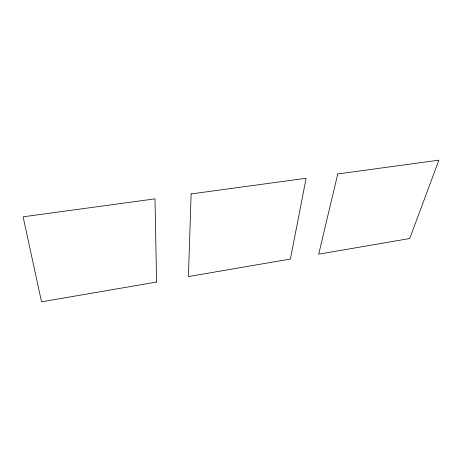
<?xml version="1.0" encoding="UTF-8"?>
<svg xmlns="http://www.w3.org/2000/svg" width="462" height="462" viewBox="0 0 462 462"><rect width="100%" height="100%" fill="white"/><g stroke="black" fill="none" stroke-linecap="round" stroke-linejoin="round"><path stroke-width="0.69" d="M191.135 193.93L188.415 276.576L290.407 259.043L306.11 178.263L191.135 193.93M337.774 173.949L318.705 254.175L409.725 238.525L438.9 160.17L337.774 173.949M156.601 282.045L41.534 301.83L23.1 216.822L154.984 198.856L156.601 282.045"/></g></svg>
